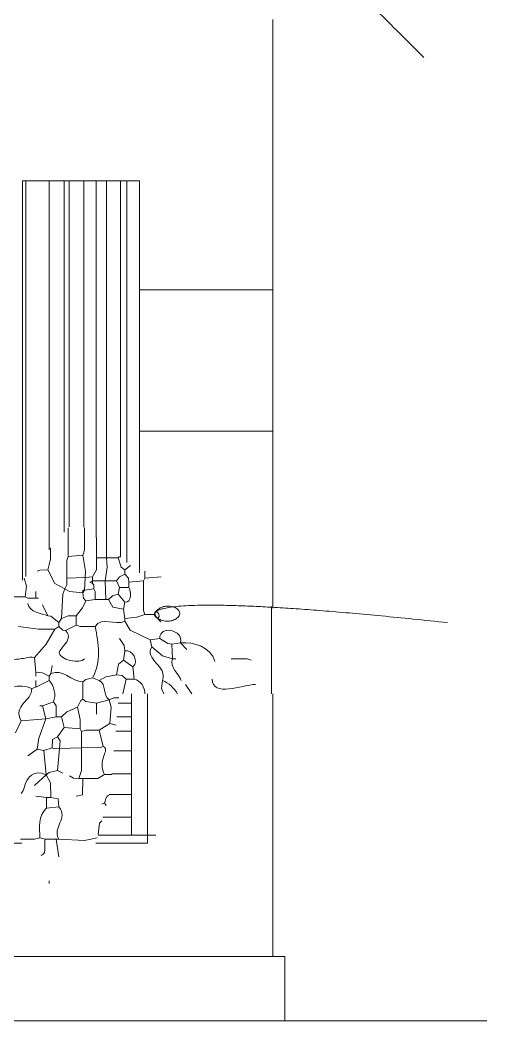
# Model space of a CAD drawing. Header units: millimetres. Extents: x 0 to 19989, y 0 to 8213.
# Drawn here: x 18681 to 19989, y 0 to 2804 of the extents above; entities that cross this region are included whole.
import ezdxf

# ---------------------------------------------------------------- set-up
doc = ezdxf.new("R2010")
doc.units = ezdxf.units.MM
for name, color, linetype, lineweight in [('ARCH', 7, 'Continuous', 13), ('GROUND', 7, 'Continuous', 13), ('LOUVERS', 7, 'Continuous', 13), ('PLANTS', 94, 'Continuous', 13)]:
    doc.layers.add(name, color=color, linetype=linetype, lineweight=lineweight)

msp = doc.modelspace()

# ---------------------------------------------------------------- linework, layer by layer
at = {"layer": 'ARCH', "color": 7, "lineweight": 13}
for p, q in [((19389.140271493216, 2805.429864253394), (19389.140271493216, 2047.5113122171947)), ((19015.837104072398, 2047.5113122171947), (19389.140271493216, 2047.5113122171947)), ((19389.140271493216, 2047.5113122171947), (19389.140271493216, 1651.58371040724)), ((19015.837104072398, 1651.58371040724), (19389.140271493216, 1651.58371040724)), ((19389.140271493216, 1651.58371040724), (19389.140271493216, 1156.4566628959278)), ((18993.21266968326, 916.289592760181), (18993.21266968326, 890.328054298643)), ((19038.46153846154, 916.289592760181), (19038.46153846154, 520.3619909502263)), ((19389.140271493216, 916.289592760181), (19389.140271493216, 180.99547511312218)), ((18956.113665158373, 890.328054298643), (18993.21266968326, 890.328054298643)), ((18993.21266968326, 890.328054298643), (18993.21266968326, 851.628959276018)), ((18952.64968325792, 851.628959276018), (18993.21266968326, 851.628959276018)), ((18993.21266968326, 851.628959276018), (18993.21266968326, 812.0361990950225)), ((18949.105712669683, 812.0361990950225), (18993.21266968326, 812.0361990950225)), ((18993.21266968326, 812.0361990950225), (18993.21266968326, 756.3914027149323)), ((18944.12492081448, 756.3914027149323), (18993.21266968326, 756.3914027149323)), ((18993.21266968326, 756.3914027149323), (18993.21266968326, 691.8438914027149)), ((18938.347251131225, 691.8438914027149), (18993.21266968326, 691.8438914027149)), ((18993.21266968326, 691.8438914027149), (18993.21266968326, 634.3325791855209)), ((18930.75375565611, 634.3325791855209), (18993.21266968326, 634.3325791855209)), ((18993.21266968326, 634.3325791855209), (18993.21266968326, 571.1312217194577)), ((18913.467918552036, 571.1312217194577), (18993.21266968326, 571.1312217194577)), ((18993.21266968326, 571.1312217194577), (18993.21266968326, 520.3619909502263)), ((18899.582319004527, 520.3619909502263), (18993.21266968326, 520.3619909502263)), ((18993.21266968326, 520.3619909502263), (19038.46153846154, 520.3619909502263)), ((19038.46153846154, 520.3619909502263), (19038.46153846154, 497.737556561086)), ((19038.46153846154, 520.3619909502263), (19061.08597285068, 520.3619909502263)), ((18685.79108597285, 497.737556561086), (17725.802895927605, 497.737556561086)), ((19038.46153846154, 497.737556561086), (18893.39443438914, 497.737556561086)), ((17648.548721719457, 180.99547511312218), (19389.140271493216, 180.99547511312218)), ((19389.140271493216, 180.99547511312218), (19423.076923076926, 180.99547511312218)), ((19423.076923076926, 180.99547511312218), (19423.076923076926, 0))]:
    msp.add_line(p, q, dxfattribs=at)
at = {"layer": 'GROUND', "color": 7, "lineweight": 13}
for p, q in [((17239.81900452489, 0), (19423.076923076926, 0)), ((19423.076923076926, 0), (19988.68778280543, 0))]:
    msp.add_line(p, q, dxfattribs=at)
at = {"layer": 'LOUVERS', "color": 7, "lineweight": 13}
for p, q in [((18687.782805429866, 2352.9411764705883), (18696.979638009052, 2352.9411764705883)), ((18687.782805429866, 1234.64770361991), (18687.782805429866, 2352.9411764705883)), ((18696.979638009052, 2352.9411764705883), (18762.31900452489, 2352.9411764705883)), ((18696.979638009052, 2352.9411764705883), (18696.979638009052, 1245.158371040724)), ((18762.31900452489, 2352.9411764705883), (18805.056561085974, 2352.9411764705883)), ((18762.31900452489, 2352.9411764705883), (18762.31900452489, 1319.83193438914)), ((18805.056561085974, 2352.9411764705883), (18818.902714932126, 2352.9411764705883)), ((18805.056561085974, 2352.9411764705883), (18805.056561085974, 1368.6748529411766)), ((18818.902714932126, 2352.9411764705883), (18859.423076923078, 2352.9411764705883)), ((18818.902714932126, 2352.9411764705883), (18818.902714932126, 1384.4990271493216)), ((18859.423076923078, 2352.9411764705883), (18894.08371040724, 2352.9411764705883)), ((18859.423076923078, 2352.9411764705883), (18859.423076923078, 1382.7424999999996)), ((18894.08371040724, 2352.9411764705883), (18923.16742081448, 2352.9411764705883)), ((18894.08371040724, 2352.9411764705883), (18894.08371040724, 1354.5807352941183)), ((18923.16742081448, 2352.9411764705883), (18962.66968325792, 2352.9411764705883)), ((18923.16742081448, 2352.9411764705883), (18923.16742081448, 1330.9502262443434)), ((18962.66968325792, 2352.9411764705883), (18980.282805429866, 2352.9411764705883)), ((18962.66968325792, 2352.9411764705883), (18962.66968325792, 1298.8546380090502)), ((18980.282805429866, 2352.9411764705883), (19015.837104072398, 2352.9411764705883)), ((18980.282805429866, 2352.9411764705883), (18980.282805429866, 1284.543970588235)), ((19015.837104072398, 2352.9411764705883), (19015.837104072398, 2047.5113122171947)), ((19015.837104072398, 2047.5113122171947), (19015.837104072398, 1651.58371040724)), ((19015.837104072398, 1651.58371040724), (19015.837104072398, 1255.656108597285))]:
    msp.add_line(p, q, dxfattribs=at)
at = {"layer": 'PLANTS', "color": 94, "lineweight": 13}
for points in [[(18815.988986358218, 1381.1690548683414), (18815.989819004524, 1300.9049773755657)], [(18857.466063348416, 1304.6747737556564), (18861.230316742083, 1319.7596153846152), (18861.230813329246, 1381.2737198260943)], [(18895.173416289592, 1353.6953549208156), (18895.173416289592, 1297.135180995475)], [(18759.428733031677, 1263.1985294117646), (18766.820588235296, 1293.3625565610862), (18766.820588235296, 1324.9765998707173)], [(18923.45588235294, 1297.135180995475), (18923.303757667814, 1330.8394525510114)], [(18812.217194570138, 1240.5740950226243), (18812.364932126697, 1289.5927601809956), (18815.989819004524, 1300.9049773755657)], [(18857.466063348416, 1304.6747737556564), (18815.989819004524, 1300.9049773755657)], [(18863.122171945703, 1242.4575791855207), (18864.8592760181, 1259.425904977376), (18857.466063348416, 1304.6747737556564)], [(18883.863122171948, 1244.343891402715), (18895.173416289592, 1263.1985294117646), (18895.173416289592, 1297.135180995475)], [(18923.45588235294, 1297.135180995475), (18895.173416289592, 1297.135180995475)], [(18919.683257918554, 1233.031674208145), (18925.191628959277, 1270.738122171946), (18923.45588235294, 1297.135180995475)], [(18923.45588235294, 1297.135180995475), (18955.50339366516, 1297.135180995475)], [(18955.50339366516, 1297.135180995475), (18959.665222965476, 1301.2957619966608)], [(18955.50339366516, 1297.135180995475), (18964.244457013574, 1270.7457013574665), (18974.36085972851, 1263.1985294117646)], [(18729.25904977376, 1259.425904977376), (18736.808371040726, 1263.0501131221722), (18759.428733031677, 1263.1985294117646)], [(18806.56108597285, 1210.4072398190046), (18778.428280542987, 1225.6376696832579), (18759.428733031677, 1263.1985294117646)], [(18990.581970446612, 1276.1759046682373), (18974.36085972851, 1263.1985294117646)], [(18974.36085972851, 1251.8863122171945), (18974.36085972851, 1263.1985294117646)], [(18695.32239819005, 1187.7828054298643), (18698.947285067876, 1217.949660633484), (18692.6977931806, 1240.2648340939204)], [(18806.56108597285, 1210.4072398190046), (18812.065271493215, 1221.7194570135748), (18812.217194570138, 1240.5740950226243)], [(18863.122171945703, 1242.4575791855207), (18812.217194570138, 1240.5740950226243)], [(18863.122171945703, 1242.4575791855207), (18861.238687782807, 1206.6374434389138)], [(18863.122171945703, 1242.4575791855207), (18883.863122171948, 1244.343891402715)], [(18883.863122171948, 1244.343891402715), (18883.863122171948, 1233.031674208145)], [(18951.736425339368, 1233.031674208145), (18959.42375565611, 1244.196153846154), (18974.36085972851, 1251.8863122171945)], [(18974.36085972851, 1251.8863122171945), (18984.467533936655, 1240.5740950226243), (18985.673076923078, 1229.2618778280541)], [(19030.921945701357, 1240.5740950226243), (19027.14932126697, 1233.031674208145)], [(19030.921945701357, 1240.5740950226243), (19030.920846840945, 1259.9657493882974)], [(19030.921945701357, 1240.5740950226243), (19076.17081447964, 1244.343891402715)], [(18806.56108597285, 1210.4072398190046), (18801.052714932128, 1195.3252262443436), (18797.13235294118, 1127.4519230769229)], [(18806.56108597285, 1210.4072398190046), (18819.755429864254, 1203.0201357466067), (18857.466063348416, 1199.0950226244345)], [(18861.238687782807, 1206.6374434389138), (18857.466063348416, 1206.6374434389138), (18857.466063348416, 1199.0950226244345)], [(18861.238687782807, 1206.6374434389138), (18857.466063348416, 1199.0950226244345)], [(18861.238687782807, 1206.6374434389138), (18887.63009049774, 1210.4072398190046)], [(18883.863122171948, 1225.4892533936654), (18876.317873303167, 1229.2618778280541), (18883.863122171948, 1233.031674208145)], [(18919.683257918554, 1233.031674208145), (18883.863122171948, 1233.031674208145)], [(18883.863122171948, 1225.4892533936654), (18883.863122171948, 1233.031674208145)], [(18883.863122171948, 1225.4892533936654), (18887.63009049774, 1221.7194570135748), (18887.63009049774, 1210.4072398190046)], [(18891.402714932126, 1180.240384615385), (18891.254977375567, 1202.859954751131), (18887.63009049774, 1210.4072398190046)], [(18919.683257918554, 1233.031674208145), (18951.736425339368, 1233.031674208145)], [(18919.683257918554, 1233.031674208145), (18921.56674208145, 1180.240384615385)], [(18951.736425339368, 1233.031674208145), (18959.27601809955, 1214.1770361990953)], [(18955.50339366516, 1195.3252262443436), (18959.27601809955, 1214.1770361990953)], [(18985.673076923078, 1214.1770361990953), (18959.27601809955, 1214.1770361990953)], [(18985.673076923078, 1229.2618778280541), (19027.14932126697, 1233.031674208145)], [(18985.673076923078, 1229.2618778280541), (18985.673076923078, 1214.1770361990953)], [(19030.921945701357, 1138.764140271493), (19027.29705882353, 1150.0763574660632), (19027.14932126697, 1233.031674208145)], [(18695.32239819005, 1187.7828054298643), (18650.073529411766, 1187.7828054298643)], [(18695.32239819005, 1187.7828054298643), (18702.871719457013, 1184.1600678733034), (18725.492081447963, 1184.0130090497737)], [(18725.492081447963, 1202.864819004525), (18725.492081447963, 1184.0130090497737)], [(18733.031674208145, 1184.0130090497737), (18725.492081447963, 1184.0130090497737)], [(18865.0056561086, 1176.4705882352941), (18858.661877828057, 1184.0178733031678), (18857.466063348416, 1199.0950226244345)], [(18891.402714932126, 1180.240384615385), (18865.0056561086, 1176.4705882352941)], [(18921.56674208145, 1180.240384615385), (18891.402714932126, 1180.240384615385)], [(18921.56674208145, 1180.240384615385), (18929.111990950227, 1180.240384615385)], [(18955.50339366516, 1195.3252262443436), (18940.424208144796, 1190.3554298642541), (18929.111990950227, 1180.240384615385)], [(18970.58823529412, 1153.8461538461538), (18940.570588235296, 1158.8208144796379), (18929.111990950227, 1180.240384615385)], [(18955.50339366516, 1195.3252262443436), (18974.36085972851, 1172.7007918552035)], [(18759.428733031677, 1134.9915158371043), (18744.343891402717, 1165.158371040724)], [(18838.614253393665, 1134.9915158371043), (18856.409728506787, 1157.6159502262446), (18865.0056561086, 1176.4705882352941)], [(18970.58823529412, 1153.8461538461538), (18974.36085972851, 1172.7007918552035)], [(18970.58823529412, 1153.8461538461538), (18974.36085972851, 1127.4519230769229)], [(19385.371379056687, 1161.0953023513953), (19385.373516250747, 916.289592760181)], [(18759.428733031677, 1134.9915158371043), (18766.975226244347, 1133.7881221719454), (18789.592760180996, 1116.1397058823527)], [(18797.13235294118, 1127.4519230769229), (18789.592760180996, 1116.1397058823527)], [(18797.13235294118, 1127.4519230769229), (18815.989819004524, 1134.8382352941178), (18838.614253393665, 1134.9915158371043)], [(18838.614253393665, 1134.9915158371043), (18838.614253393665, 1108.5972850678734)], [(19030.921945701357, 1138.764140271493), (19008.29751131222, 1131.3694570135747), (18974.36085972851, 1127.4519230769229)], [(18974.36085972851, 1127.4519230769229), (18974.36085972851, 1119.9095022624435)], [(19030.921945701357, 1138.764140271493), (19057.31334841629, 1138.764140271493)], [(18778.280542986427, 1097.2850678733032), (18733.031674208145, 1097.4328054298642), (18676.470588235294, 1104.8274886877825)], [(18778.280542986427, 1097.2850678733032), (18754.599773755657, 1055.8059954751134), (18721.719457013576, 1018.0995475113123)], [(18778.280542986427, 1097.2850678733032), (18789.592760180996, 1104.8274886877825)], [(18789.592760180996, 1104.8274886877825), (18789.592760180996, 1116.1397058823527)], [(18808.444570135747, 1093.5152714932126), (18800.898076923077, 1094.7186651583716), (18789.592760180996, 1104.8274886877825)], [(18808.444570135747, 1093.5152714932126), (18838.614253393665, 1108.5972850678734)], [(18838.614253393665, 1108.5972850678734), (18849.926470588234, 1104.9745475113125), (18891.402714932126, 1104.8274886877825)], [(19046.00113122172, 1067.1182126696835), (18989.448416289593, 1094.5709276018106), (18974.36085972851, 1119.9095022624435)], [(18959.27601809955, 1070.8908371040723), (18973.16085972851, 1052.0361990950228), (18974.36085972851, 1036.9541855203618)], [(19072.39819004525, 1070.8908371040723), (19046.00113122172, 1067.1182126696835)], [(19049.77375565611, 1048.266402714932), (19046.00113122172, 1067.1182126696835)], [(19072.39819004525, 1070.8908371040723), (19095.02262443439, 1056.8631221719456), (19106.33484162896, 1055.8059954751134)], [(19108.218325791855, 1014.3297511312215), (19079.946153846155, 1022.9264705882351), (19049.77375565611, 1048.266402714932)], [(19130.842760180996, 1059.578619909502), (19106.33484162896, 1055.8059954751134)], [(19108.218325791855, 1014.3297511312215), (19106.33484162896, 1055.8059954751134)], [(19130.842760180996, 1059.578619909502), (19147.81108597285, 1040.7239819004526)], [(18721.719457013576, 1018.0995475113123), (18725.492081447963, 976.6204751131224)], [(18951.736425339368, 969.080882352941), (18956.70339366516, 999.2449095022628), (18970.58823529412, 1010.5571266968328)], [(18970.58823529412, 1010.5571266968328), (18974.36085972851, 1036.9541855203618)], [(18970.58823529412, 1010.5571266968328), (18996.985294117647, 991.7053167420813)], [(19108.218325791855, 1014.3297511312215), (19117.64705882353, 1014.3297511312215)], [(19272.245475113123, 1014.3297511312215), (19317.494343891405, 1014.1813348416292), (19328.806561085974, 1010.5571266968328)], [(18766.968325791855, 972.8506787330317), (18770.740950226245, 995.475113122172)], [(19000.752262443442, 957.7686651583708), (18996.985294117647, 991.7053167420813)], [(18763.19570135747, 965.3082579185524), (18744.343891402717, 975.5717194570137), (18725.492081447963, 976.6204751131224)], [(18725.492081447963, 965.3082579185524), (18725.492081447963, 976.6204751131224)], [(18725.492081447963, 935.1442307692306), (18725.492081447963, 953.9960407239822)], [(18725.492081447963, 935.1442307692306), (18763.19570135747, 953.9960407239822)], [(18766.968325791855, 972.8506787330317), (18763.19570135747, 965.3082579185524)], [(18763.19570135747, 953.9960407239822), (18763.19570135747, 965.3082579185524)], [(18883.863122171948, 961.5384615384615), (18865.014027149322, 956.5700226244344), (18857.466063348416, 950.2262443438915)], [(18902.7149321267, 953.9960407239822), (18883.863122171948, 961.5384615384615)], [(18951.736425339368, 969.080882352941), (18921.56674208145, 964.2595022624436), (18902.7149321267, 953.9960407239822)], [(18951.736425339368, 969.080882352941), (18966.81561085973, 968.0237556561088), (18978.1278280543, 957.7686651583708)], [(18969.239614115653, 916.289592760181), (18978.1278280543, 957.7686651583708)], [(18978.1278280543, 957.7686651583708), (19000.752262443442, 957.7686651583708)], [(19084.163162582245, 916.289592760181), (19077.225791855206, 931.3716063348419), (19079.93778280543, 953.9960407239822)], [(18725.492081447963, 935.1442307692306), (18714.179864253394, 931.3716063348419)], [(18857.466063348416, 950.2262443438915), (18857.466063348416, 901.2075791855202)], [(19144.04411764706, 942.683823529412), (19162.5935520362, 916.289592760181)], [(18842.381221719457, 878.5831447963799), (18851.115384615387, 897.281674208145), (18857.466063348416, 901.2075791855202)], [(18857.466063348416, 901.2075791855202), (18865.014027149322, 894.863122171946), (18895.175339366517, 889.89536199095)], [(18930.995475113123, 899.3212669683259), (18895.175339366517, 889.89536199095)], [(18957.41930581182, 904.9145650349981), (18944.189819004525, 904.8261312217194), (18930.995475113123, 899.3212669683259)], [(18930.995475113123, 899.3212669683259), (18936.64468325792, 878.5831447963799), (18932.87895927602, 833.3342760180993)], [(18736.804298642535, 882.3529411764706), (18744.343891402717, 882.3529411764706)], [(18744.343891402717, 882.3529411764706), (18774.507918552037, 893.6651583710408)], [(18753.77262443439, 846.5299773755659), (18744.343891402717, 882.3529411764706)], [(18782.053167420814, 852.186085972851), (18781.89705882353, 882.3529411764706), (18774.507918552037, 893.6651583710408)], [(18842.381221719457, 878.5831447963799), (18812.217194570138, 866.2138009049776), (18797.13235294118, 852.186085972851)], [(18842.381221719457, 878.5831447963799), (18849.77726244344, 844.6464932126695), (18849.926470588234, 818.2494343891406)], [(18895.175339366517, 859.7285067873304), (18895.175339366517, 889.89536199095)], [(18684.010180995476, 840.8738687782808), (18753.77262443439, 846.5299773755659)], [(18753.77262443439, 846.5299773755659), (18734.081108597285, 791.8552036199095), (18729.25904977376, 761.6883484162898)], [(18753.77262443439, 846.5299773755659), (18782.053167420814, 852.186085972851)], [(18782.053167420814, 852.186085972851), (18797.13235294118, 852.186085972851)], [(18797.13235294118, 852.186085972851), (18804.677601809955, 822.0220588235293)], [(18684.010180995476, 840.8738687782808), (18668.930995475115, 806.9372171945704)], [(18785.82013574661, 795.6250000000002), (18804.677601809955, 822.0220588235293)], [(18804.677601809955, 822.0220588235293), (18849.926470588234, 818.2494343891406)], [(18853.69343891403, 810.7098416289591), (18849.926470588234, 818.2494343891406)], [(18853.69343891403, 810.7098416289591), (18865.0056561086, 814.3319004524888), (18902.7149321267, 814.4796380090498)], [(18902.7149321267, 814.4796380090498), (18932.87895927602, 833.3342760180993)], [(18902.7149321267, 814.4796380090498), (18914.027149321268, 769.2307692307693)], [(18932.87895927602, 833.3342760180993), (18950.615223675497, 828.9002099182308)], [(18785.82013574661, 795.6250000000002), (18771.94366515837, 788.0778280542983), (18770.740950226245, 765.4609728506786)], [(18785.82013574661, 795.6250000000002), (18793.2092760181, 784.3127828054302), (18791.476244343892, 763.5746606334842)], [(18853.69343891403, 810.7098416289591), (18853.69343891403, 765.4609728506786)], [(18729.25904977376, 761.6883484162898), (18702.867647058825, 742.8365384615382)], [(18748.116515837104, 757.9185520361991), (18729.25904977376, 761.6883484162898)], [(18770.740950226245, 765.4609728506786), (18748.116515837104, 757.9185520361991)], [(18754.14819004525, 689.2912895927604), (18748.116515837104, 757.9185520361991)], [(18770.740950226245, 765.4609728506786), (18778.29015837104, 761.8395927601814), (18791.476244343892, 763.5746606334842)], [(18785.82013574661, 701.3574660633485), (18791.476244343892, 763.5746606334842)], [(18791.476244343892, 763.5746606334842), (18853.69343891403, 765.4609728506786)], [(18846.153846153848, 678.7330316742082), (18853.54705882353, 701.3574660633485), (18853.69343891403, 765.4609728506786)], [(18914.027149321268, 769.2307692307693), (18906.479185520362, 765.6080316742083), (18853.69343891403, 765.4609728506786)], [(18785.82013574661, 701.3574660633485), (18763.143325791854, 696.3662895927597), (18754.14819004525, 689.2912895927604)], [(18785.82013574661, 701.3574660633485), (18800.904977375565, 693.8150452488691)], [(18754.14819004525, 689.2912895927604), (18721.719457013576, 659.8783936651587)], [(18766.968325791855, 625.9417420814482), (18766.820588235296, 667.420814479638), (18754.14819004525, 689.2912895927604)], [(18846.153846153848, 678.7330316742082), (18831.06900452489, 679.7893665158374), (18819.75678733032, 686.2754524886876)], [(18838.614253393665, 629.7143665158369), (18856.261877828056, 633.6463800904971), (18857.466063348416, 678.7330316742082)], [(18846.153846153848, 678.7330316742082), (18857.466063348416, 678.7330316742082)], [(18917.799773755658, 690.0452488687783), (18898.94230769231, 678.8814479638005), (18857.466063348416, 678.7330316742082)], [(18917.799773755658, 690.0452488687783), (18938.186248141003, 690.0452488687783)], [(18755.656108597286, 625.9417420814482), (18725.492081447963, 629.7143665158369)], [(18766.968325791855, 625.9417420814482), (18755.656108597286, 625.9417420814482)], [(18755.656108597286, 625.9417420814482), (18755.656108597286, 595.7777149321265)], [(18766.968325791855, 625.9417420814482), (18788.388574660636, 622.0173076923072), (18789.592760180996, 599.5475113122172)], [(18755.656108597286, 595.7777149321265), (18789.592760180996, 599.5475113122172)], [(18910.25452488688, 607.0899321266967), (18917.799773755658, 610.8597285067874)], [(18922.222989492733, 603.141945604296), (18917.799773755658, 610.8597285067874)], [(18900.054648157864, 522.0889475986831), (18903.91911764706, 554.2924208144799), (18910.46280735994, 560.1437796812818)], [(18736.804298642535, 512.8195701357469), (18721.719457013576, 509.05599547511287), (18682.695514613497, 509.05572378943833)], [(18751.883484162896, 509.04977375565613), (18736.804298642535, 512.8195701357469)], [(18782.053167420814, 509.04977375565613), (18751.883484162896, 509.04977375565613)], [(18782.053167420814, 509.04977375565613), (18789.592760180996, 509.04977375565613)], [(18782.053167420814, 509.04977375565613), (18789.592760180996, 460.03110859728486)], [(18897.4371667753, 512.5187812936849), (18861.238687782807, 505.28484162895967), (18789.592760180996, 509.04977375565613)], [(18763.19570135747, 384.61538461538464), (18763.19570135747, 392.157805429864)]]:
    msp.add_lwpolyline(points, dxfattribs=at)
for points, knots in [([(19127.380422728358, 3253.063224785165), (19093.22709965277, 3300.4908935680455), (19141.35602688876, 3297.355491118278), (19127.380422728358, 3253.063224785165), (19093.22709965277, 3300.4908935680455), (19141.35602688876, 3297.355491118278)], [-1, -0.7214050095010953, -0.4505209982362288, 0, 0.2785949904989047, 0.5494790017637712, 1, 1.2785949904989047, 1.5494790017637712, 2]), ([(19075.03001475748, 1117.905387646864), (19053.206736721757, 1138.855590127127), (19069.701284190374, 1157.3200404327022), (19100.939069009688, 1167.6385548516973), (19136.133617301428, 1148.1231080105106), (19115.200462910372, 1116.8367857375067), (19075.03001475748, 1117.905387646864), (19053.206736721757, 1138.855590127127), (19069.701284190374, 1157.3200404327022)], [-0.496154427420643, -0.3770280064951783, -0.09502372582466856, 0, 0.10254472487630513, 0.28278026266380335, 0.503845572579357, 0.6229719935048217, 0.9049762741753314, 1, 1.1025447248763052, 1.2827802626638034, 1.503845572579357]), ([(18808.444570135744, 1093.5152714932087), (18823.14553745816, 1078.5184040294223), (18810.536310549145, 1056.546856079731), (18769.421203370995, 1016.2430947705197), (18851.81347611317, 998.1941325652245), (18861.23868778281, 1014.3297511312254)], [0, 0, 0, 0, 0.28461038071882294, 0.4530991863620951, 1, 1, 1, 1]), ([(18604.824660633512, 935.1442307691946), (18604.29126054425, 970.1442706279149), (18634.266236076106, 1013.1473420890555), (18692.950952008054, 1013.9214458958572), (18712.02990285261, 1021.2974336949039), (18721.719457013565, 1018.0995475113406)], [0, 0, 0, 0, 0.6013184721056404, 0.838675441427107, 1, 1, 1, 1]), ([(18917.799773755713, 690.0452488687847), (18908.564961681743, 706.1726364686438), (18909.908719283292, 737.5154684655096), (18925.743626589017, 763.2804164392933), (18914.02714932138, 769.2307692307756)], [0, 0, 0, 0, 0.6217649285490332, 1, 1, 1, 1]), ([(18754.148190045275, 689.2912895927437), (18719.287298691805, 706.3331447207948), (18696.046794471997, 675.5912942497729), (18689.65811231634, 641.1559034454569), (18684.010180995596, 637.2539592759489)], [0, 0, 0, 0, 0.7811950597295311, 1, 1, 1, 1])]:
    msp.add_open_spline(points, degree=3, knots=knots, dxfattribs=at)
for points in [[(18985.67307692309, 1214.1770361990903), (18991.55125551803, 1205.9563871973744), (18995.82761208848, 1170.7632487508358), (18974.36085972851, 1172.7007918552035)], [(18759.42873303168, 1134.9915158371018), (18740.546927812044, 1141.3088501790742), (18708.375759431838, 1143.904681462374), (18702.867647058825, 1168.9281674208148)], [(18891.40271493213, 1104.8274886877825), (18908.75671247734, 1135.0862987683697), (18947.89206000172, 1105.7007926438848), (18974.36085972851, 1119.9095022624435)], [(18883.863122171948, 961.5384615384603), (18909.745747742094, 1005.1800547305432), (18901.29546339676, 1058.0800985614828), (18891.402714932126, 1104.8274886877825)], [(19130.842760180996, 1059.5786199095035), (19139.31325928821, 1095.8329211691444), (19071.432718846227, 1109.9100157603305), (19072.39819004525, 1070.890837104066)], [(18996.98529411766, 991.7053167420787), (19015.88332591989, 1006.3272997672872), (18995.888291025472, 1041.1359728853818), (18974.360859728517, 1036.9541855203645)], [(19049.77375565605, 1048.2664027150233), (19028.13772830228, 1012.9387288577451), (19095.690126288468, 993.1294725839748), (19079.93778280543, 953.9960407239847)], [(19130.842760181007, 1059.5786199094969), (19168.506518643073, 1060.5790998903756), (19213.7567708648, 1049.6856387131436), (19226.996606334844, 1006.7873303167421)], [(19108.21832579186, 1014.3297511312203), (19099.21400669368, 991.8409538304728), (19126.461484755986, 970.823541080629), (19132.73190045249, 953.9960407239822)], [(18766.968325791837, 972.8506787330292), (18800.82770854747, 989.0614093444892), (18824.716639423183, 949.4701359704388), (18857.466063348413, 950.2262443438915)], [(18763.19570135747, 953.9960407239835), (18776.158479220994, 937.9481289240864), (18783.289848086435, 913.0736071492937), (18774.507918552037, 893.6651583710408)], [(18930.995475113123, 899.3212669683259), (18911.746229810455, 912.3245196664622), (18924.43071807217, 942.0169749382355), (18902.7149321267, 953.9960407239822)], [(19000.75226244345, 957.7686651583683), (19018.685816681907, 953.0194339706177), (19031.598256831985, 934.350266049831), (19030.80257470883, 916.289592760181)], [(19122.18114480012, 916.2895927601772), (19113.128744406353, 933.2150282462321), (19097.020732293655, 945.8656917771361), (19079.93778280543, 953.9960407239822)], [(19219.457013574633, 957.768665158349), (19219.542676348534, 905.3983806137763), (19302.8615787013, 941.696833762695), (19340.118778280543, 942.6838235294069)], [(18604.82466063349, 935.1442307691663), (18639.802507755416, 926.0503157991943), (18679.5358186297, 949.0252513673498), (18714.1798642534, 931.3716063348007)], [(18684.010180995483, 840.8738687782783), (18659.54505975286, 884.2860819563884), (18714.987620218253, 895.0179390956469), (18714.179864253394, 931.3716063348419)], [(18930.202559782527, 632.3172494763425), (18921.23789016824, 632.8332796512648), (18919.687954811398, 613.2604878654621), (18917.799773755658, 610.8597285067874)], [(18755.65610859729, 595.7777149321253), (18731.453932316843, 576.895703287656), (18735.86463614313, 538.5769931191879), (18736.804298642535, 512.8195701357469)], [(18789.592760180996, 509.0497737556548), (18770.58359527845, 542.6705492360393), (18817.802516638578, 567.2960032366175), (18789.592760180996, 599.5475113122172)], [(18751.883484162907, 509.04977375565227), (18746.416834590895, 500.504384788202), (18758.87330726654, 468.8251242390941), (18740.571266968327, 463.8009049773756)]]:
    msp.add_open_spline(points, degree=3, dxfattribs=at)

doc.saveas('drawing.dxf')
